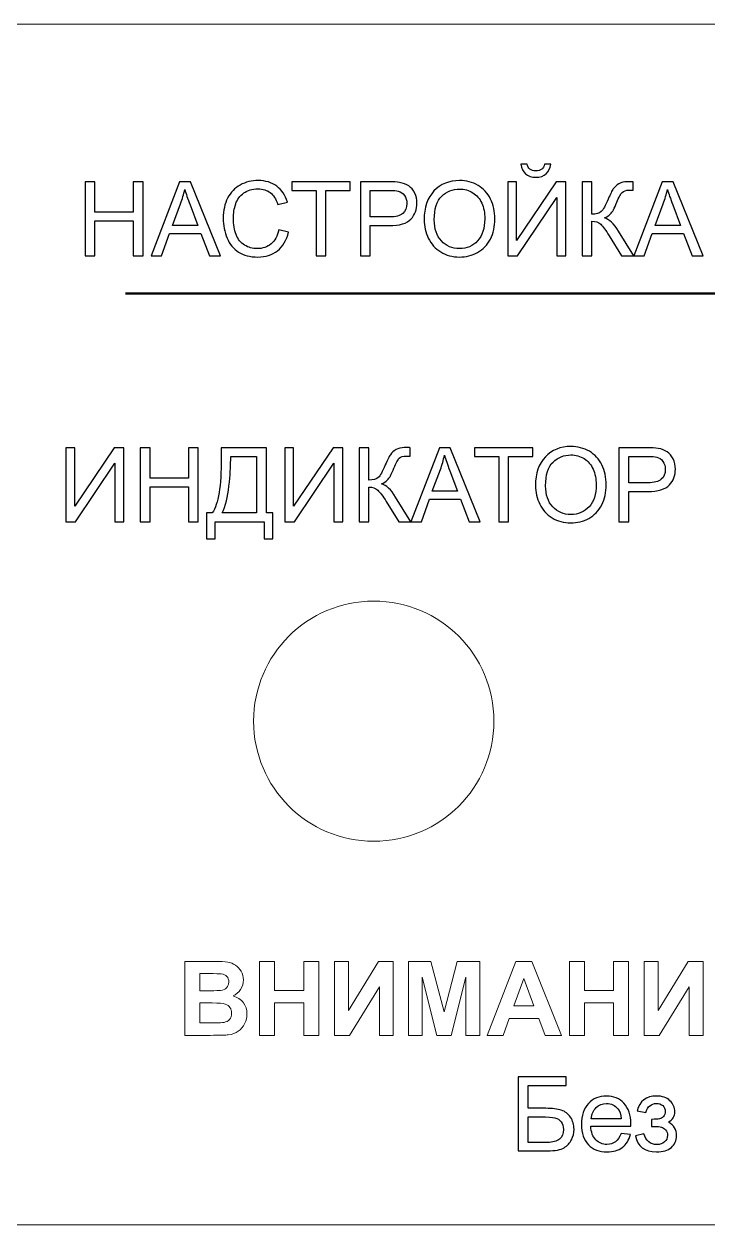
# Model space of a CAD drawing. Header units: millimetres. Extents: x -73 to 70, y 96 to 138.
# Drawn here: x -3.78 to 19.56, y 96.5 to 137.5 of the extents above; entities that cross this region are included whole.
import ezdxf

# ---------------------------------------------------------------- set-up
doc = ezdxf.new("R2010")
doc.units = ezdxf.units.MM
doc.header["$MEASUREMENT"] = 0
doc.layers.add('layer 1', color=7, linetype='Continuous')

msp = doc.modelspace()

# ---------------------------------------------------------------- linework, layer by layer
at = {"layer": 'layer 1', "lineweight": 9}
for points, knots in [([(69.5001, 135.5001), (69.5001, 135.5001), (69.5001, 98.5001), (69.5001, 98.5001), (69.5001, 97.8957), (69.4085, 97.4057), (69.0755, 97.0626), (68.7425, 96.7195), (68.2685, 96.5001), (67.5001, 96.5001), (67.5001, 96.5001), (-70.9999, 96.5001), (-70.9999, 96.5001), (-71.53, 96.4998), (-72.0385, 96.71), (-72.4136, 97.0846), (-72.7887, 97.4592), (-72.9996, 97.97), (-72.9999, 98.5001), (-72.9999, 98.5001), (-72.9999, 135.5001), (-72.9999, 135.5001), (-73.0002, 136.0302), (-72.79, 136.5387), (-72.4154, 136.9138), (-72.0408, 137.2889), (-71.53, 137.4998), (-70.9999, 137.5001), (-70.9999, 137.5001), (67.5001, 137.5001), (67.5001, 137.5001), (68.2152, 137.5001), (68.7458, 137.2967), (69.1084, 136.9045), (69.3948, 136.5947), (69.5001, 136.2287), (69.5001, 135.5001)], [0, 0, 0, 0, 0.0833333, 0.0833333, 0.0833333, 0.1666667, 0.1666667, 0.1666667, 0.25, 0.25, 0.25, 0.3333333, 0.3333333, 0.3333333, 0.4166667, 0.4166667, 0.4166667, 0.5, 0.5, 0.5, 0.5833333, 0.5833333, 0.5833333, 0.6666667, 0.6666667, 0.6666667, 0.75, 0.75, 0.75, 0.8333333, 0.8333333, 0.8333333, 0.9166667, 0.9166667, 0.9166667, 1, 1, 1, 1]), ([(12.2501, 113.7001), (12.2501, 115.9645), (10.4145, 117.8001), (8.1501, 117.8001), (5.8857, 117.8001), (4.0501, 115.9645), (4.0501, 113.7001), (4.0501, 111.4357), (5.8857, 109.6001), (8.1501, 109.6001), (10.4144, 109.6001), (12.2501, 111.4357), (12.2501, 113.7001)], [0, 0, 0, 0, 0.25, 0.25, 0.25, 0.5, 0.5, 0.5, 0.75, 0.75, 0.75, 1, 1, 1, 1])]:
    msp.add_open_spline(points, degree=3, knots=knots, dxfattribs=at)
at = {"layer": 'layer 1', "color": 250}
for points, knots in [([(13.9807, 132.7209), (13.9807, 132.7209), (14.1924, 132.7209), (14.1924, 132.7209), (14.1753, 132.5757), (14.1224, 132.4639), (14.0342, 132.3863), (13.946, 132.3081), (13.829, 132.2693), (13.6826, 132.2693), (13.5356, 132.2693), (13.418, 132.3081), (13.3304, 132.3852), (13.2428, 132.4628), (13.1899, 132.5745), (13.1729, 132.7209), (13.1729, 132.7209), (13.3845, 132.7209), (13.3845, 132.7209), (13.4004, 132.6415), (13.4327, 132.5821), (13.4804, 132.5433), (13.528, 132.5039), (13.5927, 132.4845), (13.6732, 132.4845), (13.7667, 132.4845), (13.8373, 132.5033), (13.8849, 132.5416), (13.9325, 132.5792), (13.9648, 132.6392), (13.9807, 132.7209)], [0, 0, 0, 0, 0.1, 0.1, 0.1, 0.2, 0.2, 0.2, 0.3, 0.3, 0.3, 0.4, 0.4, 0.4, 0.5, 0.5, 0.5, 0.6, 0.6, 0.6, 0.7, 0.7, 0.7, 0.8, 0.8, 0.8, 0.9, 0.9, 0.9, 1, 1, 1, 1]), ([(-1.6997, 129.5882), (-1.6997, 129.5882), (-1.6997, 132.1141), (-1.6997, 132.1141), (-1.6997, 132.1141), (-1.3646, 132.1141), (-1.3646, 132.1141), (-1.3646, 132.1141), (-1.3646, 131.0734), (-1.3646, 131.0734), (-1.3646, 131.0734), (-0.0593, 131.0734), (-0.0593, 131.0734), (-0.0593, 131.0734), (-0.0593, 132.1141), (-0.0593, 132.1141), (-0.0593, 132.1141), (0.2758, 132.1141), (0.2758, 132.1141), (0.2758, 132.1141), (0.2758, 129.5882), (0.2758, 129.5882), (0.2758, 129.5882), (-0.0593, 129.5882), (-0.0593, 129.5882), (-0.0593, 129.5882), (-0.0593, 130.7771), (-0.0593, 130.7771), (-0.0593, 130.7771), (-1.3646, 130.7771), (-1.3646, 130.7771), (-1.3646, 130.7771), (-1.3646, 129.5882), (-1.3646, 129.5882), (-1.3646, 129.5882), (-1.6997, 129.5882), (-1.6997, 129.5882)], [0, 0, 0, 0, 0.0833333, 0.0833333, 0.0833333, 0.1666667, 0.1666667, 0.1666667, 0.25, 0.25, 0.25, 0.3333333, 0.3333333, 0.3333333, 0.4166667, 0.4166667, 0.4166667, 0.5, 0.5, 0.5, 0.5833333, 0.5833333, 0.5833333, 0.6666667, 0.6666667, 0.6666667, 0.75, 0.75, 0.75, 0.8333333, 0.8333333, 0.8333333, 0.9166667, 0.9166667, 0.9166667, 1, 1, 1, 1]), ([(0.5569, 129.5882), (0.5569, 129.5882), (1.5259, 132.1141), (1.5259, 132.1141), (1.5259, 132.1141), (1.8934, 132.1141), (1.8934, 132.1141), (1.8934, 132.1141), (2.9217, 129.5882), (2.9217, 129.5882), (2.9217, 129.5882), (2.5413, 129.5882), (2.5413, 129.5882), (2.5413, 129.5882), (2.2491, 130.3537), (2.2491, 130.3537), (2.2491, 130.3537), (1.1854, 130.3537), (1.1854, 130.3537), (1.1854, 130.3537), (0.9115, 129.5882), (0.9115, 129.5882), (0.9115, 129.5882), (0.5569, 129.5882), (0.5569, 129.5882)], [0, 0, 0, 0, 0.125, 0.125, 0.125, 0.25, 0.25, 0.25, 0.375, 0.375, 0.375, 0.5, 0.5, 0.5, 0.625, 0.625, 0.625, 0.75, 0.75, 0.75, 0.875, 0.875, 0.875, 1, 1, 1, 1]), ([(4.9084, 130.4743), (4.9084, 130.4743), (5.2436, 130.3896), (5.2436, 130.3896), (5.1736, 130.115), (5.0478, 129.9063), (4.8661, 129.7622), (4.6844, 129.6182), (4.4622, 129.5459), (4.1993, 129.5459), (3.9277, 129.5459), (3.7066, 129.6011), (3.5361, 129.7123), (3.3656, 129.8228), (3.2362, 129.9833), (3.1475, 130.1932), (3.0587, 130.4037), (3.014, 130.6289), (3.014, 130.87), (3.014, 131.1328), (3.064, 131.3621), (3.1645, 131.5579), (3.2651, 131.7537), (3.4079, 131.9024), (3.5931, 132.0042), (3.7783, 132.1059), (3.9824, 132.1564), (4.2046, 132.1564), (4.4574, 132.1564), (4.6697, 132.0924), (4.8414, 131.9636), (5.0137, 131.8348), (5.1336, 131.6543), (5.2012, 131.4215), (5.2012, 131.4215), (4.8731, 131.3439), (4.8731, 131.3439), (4.8149, 131.5273), (4.7297, 131.6614), (4.6186, 131.7449), (4.5074, 131.8289), (4.3675, 131.8707), (4.1987, 131.8707), (4.0053, 131.8707), (3.843, 131.8242), (3.7131, 131.7313), (3.5831, 131.6384), (3.4914, 131.5132), (3.4391, 131.3568), (3.3862, 131.1998), (3.3597, 131.0381), (3.3597, 130.8717), (3.3597, 130.6571), (3.3909, 130.4696), (3.4532, 130.3096), (3.5155, 130.1491), (3.6125, 130.0298), (3.7442, 129.9504), (3.8759, 129.871), (4.0182, 129.8316), (4.1717, 129.8316), (4.3587, 129.8316), (4.5162, 129.8857), (4.6456, 129.9933), (4.775, 130.1015), (4.8626, 130.2614), (4.9084, 130.4743)], [0, 0, 0, 0, 0.0454545, 0.0454545, 0.0454545, 0.0909091, 0.0909091, 0.0909091, 0.1363636, 0.1363636, 0.1363636, 0.1818182, 0.1818182, 0.1818182, 0.2272727, 0.2272727, 0.2272727, 0.2727273, 0.2727273, 0.2727273, 0.3181818, 0.3181818, 0.3181818, 0.3636364, 0.3636364, 0.3636364, 0.4090909, 0.4090909, 0.4090909, 0.4545455, 0.4545455, 0.4545455, 0.5, 0.5, 0.5, 0.5454545, 0.5454545, 0.5454545, 0.5909091, 0.5909091, 0.5909091, 0.6363636, 0.6363636, 0.6363636, 0.6818182, 0.6818182, 0.6818182, 0.7272727, 0.7272727, 0.7272727, 0.7727273, 0.7727273, 0.7727273, 0.8181818, 0.8181818, 0.8181818, 0.8636364, 0.8636364, 0.8636364, 0.9090909, 0.9090909, 0.9090909, 0.9545455, 0.9545455, 0.9545455, 1, 1, 1, 1]), ([(6.182, 129.5882), (6.182, 129.5882), (6.182, 131.8178), (6.182, 131.8178), (6.182, 131.8178), (5.3494, 131.8178), (5.3494, 131.8178), (5.3494, 131.8178), (5.3494, 132.1141), (5.3494, 132.1141), (5.3494, 132.1141), (7.3497, 132.1141), (7.3497, 132.1141), (7.3497, 132.1141), (7.3497, 131.8178), (7.3497, 131.8178), (7.3497, 131.8178), (6.5171, 131.8178), (6.5171, 131.8178), (6.5171, 131.8178), (6.5171, 129.5882), (6.5171, 129.5882), (6.5171, 129.5882), (6.182, 129.5882), (6.182, 129.5882)], [0, 0, 0, 0, 0.125, 0.125, 0.125, 0.25, 0.25, 0.25, 0.375, 0.375, 0.375, 0.5, 0.5, 0.5, 0.625, 0.625, 0.625, 0.75, 0.75, 0.75, 0.875, 0.875, 0.875, 1, 1, 1, 1]), ([(7.6948, 129.5882), (7.6948, 129.5882), (7.6948, 132.1141), (7.6948, 132.1141), (7.6948, 132.1141), (8.6485, 132.1141), (8.6485, 132.1141), (8.8161, 132.1141), (8.9443, 132.1059), (9.0331, 132.09), (9.1571, 132.0694), (9.2612, 132.03), (9.3453, 131.9724), (9.4293, 131.9142), (9.497, 131.8331), (9.5481, 131.729), (9.5993, 131.6249), (9.6245, 131.5103), (9.6245, 131.385), (9.6245, 131.171), (9.5563, 130.9893), (9.4193, 130.8412), (9.2829, 130.6924), (9.0354, 130.6183), (8.6779, 130.6183), (8.6779, 130.6183), (8.03, 130.6183), (8.03, 130.6183), (8.03, 130.6183), (8.03, 129.5882), (8.03, 129.5882), (8.03, 129.5882), (7.6948, 129.5882), (7.6948, 129.5882)], [0, 0, 0, 0, 0.0909091, 0.0909091, 0.0909091, 0.1818182, 0.1818182, 0.1818182, 0.2727273, 0.2727273, 0.2727273, 0.3636364, 0.3636364, 0.3636364, 0.4545455, 0.4545455, 0.4545455, 0.5454545, 0.5454545, 0.5454545, 0.6363636, 0.6363636, 0.6363636, 0.7272727, 0.7272727, 0.7272727, 0.8181818, 0.8181818, 0.8181818, 0.9090909, 0.9090909, 0.9090909, 1, 1, 1, 1]), ([(9.8679, 130.8176), (9.8679, 131.2363), (9.9808, 131.5644), (10.206, 131.8013), (10.4312, 132.0383), (10.7217, 132.1564), (11.078, 132.1564), (11.3114, 132.1564), (11.5213, 132.1006), (11.7089, 131.9895), (11.8958, 131.8783), (12.0387, 131.7231), (12.1369, 131.5238), (12.2351, 131.3251), (12.2845, 131.0993), (12.2845, 130.847), (12.2845, 130.5913), (12.2327, 130.362), (12.1293, 130.1603), (12.0258, 129.958), (11.8794, 129.8052), (11.69, 129.7017), (11.5001, 129.5976), (11.2955, 129.5459), (11.0762, 129.5459), (10.8381, 129.5459), (10.6258, 129.6035), (10.4383, 129.7181), (10.2513, 129.8328), (10.109, 129.9892), (10.0126, 130.1879), (9.9161, 130.3861), (9.8679, 130.596), (9.8679, 130.8176)], [0, 0, 0, 0, 0.0909091, 0.0909091, 0.0909091, 0.1818182, 0.1818182, 0.1818182, 0.2727273, 0.2727273, 0.2727273, 0.3636364, 0.3636364, 0.3636364, 0.4545455, 0.4545455, 0.4545455, 0.5454545, 0.5454545, 0.5454545, 0.6363636, 0.6363636, 0.6363636, 0.7272727, 0.7272727, 0.7272727, 0.8181818, 0.8181818, 0.8181818, 0.9090909, 0.9090909, 0.9090909, 1, 1, 1, 1]), ([(12.7213, 132.1141), (12.7213, 132.1141), (13.0247, 132.1141), (13.0247, 132.1141), (13.0247, 132.1141), (13.0247, 130.1138), (13.0247, 130.1138), (13.0247, 130.1138), (14.3694, 132.1141), (14.3694, 132.1141), (14.3694, 132.1141), (14.7004, 132.1141), (14.7004, 132.1141), (14.7004, 132.1141), (14.7004, 129.5882), (14.7004, 129.5882), (14.7004, 129.5882), (14.397, 129.5882), (14.397, 129.5882), (14.397, 129.5882), (14.397, 131.5832), (14.397, 131.5832), (14.397, 131.5832), (13.0558, 129.5882), (13.0558, 129.5882), (13.0558, 129.5882), (12.7213, 129.5882), (12.7213, 129.5882), (12.7213, 129.5882), (12.7213, 132.1141), (12.7213, 132.1141)], [0, 0, 0, 0, 0.1, 0.1, 0.1, 0.2, 0.2, 0.2, 0.3, 0.3, 0.3, 0.4, 0.4, 0.4, 0.5, 0.5, 0.5, 0.6, 0.6, 0.6, 0.7, 0.7, 0.7, 0.8, 0.8, 0.8, 0.9, 0.9, 0.9, 1, 1, 1, 1]), ([(15.2572, 132.1141), (15.2572, 132.1141), (15.5923, 132.1141), (15.5923, 132.1141), (15.5923, 132.1141), (15.5923, 131.0064), (15.5923, 131.0064), (15.7446, 131.0064), (15.8522, 131.0364), (15.914, 131.0957), (15.9763, 131.1551), (16.0551, 131.2974), (16.1515, 131.5232), (16.2215, 131.6896), (16.2791, 131.8066), (16.3249, 131.8748), (16.3702, 131.9436), (16.4349, 132.0012), (16.519, 132.0477), (16.6025, 132.0941), (16.6954, 132.1176), (16.7965, 132.1176), (16.9253, 132.1176), (16.9929, 132.1165), (16.9999, 132.1141), (16.9999, 132.1141), (16.9999, 131.8248), (16.9999, 131.8248), (16.9882, 131.8248), (16.9658, 131.8254), (16.9329, 131.8266), (16.8959, 131.8278), (16.8735, 131.8284), (16.8653, 131.8284), (16.7589, 131.8284), (16.6795, 131.8025), (16.6277, 131.7507), (16.5748, 131.699), (16.5149, 131.5885), (16.4467, 131.4197), (16.362, 131.2057), (16.2903, 131.0705), (16.2315, 131.0146), (16.1732, 130.9593), (16.1027, 130.9147), (16.0216, 130.8811), (16.1844, 130.8365), (16.3455, 130.6853), (16.5043, 130.429), (16.5043, 130.429), (17.0246, 129.5882), (17.0246, 129.5882), (17.0246, 129.5882), (16.6095, 129.5882), (16.6095, 129.5882), (16.6095, 129.5882), (16.1856, 130.2726), (16.1856, 130.2726), (16.0698, 130.4625), (15.9728, 130.593), (15.8951, 130.6636), (15.8169, 130.7347), (15.7164, 130.77), (15.5923, 130.77), (15.5923, 130.77), (15.5923, 129.5882), (15.5923, 129.5882), (15.5923, 129.5882), (15.2572, 129.5882), (15.2572, 129.5882), (15.2572, 129.5882), (15.2572, 132.1141), (15.2572, 132.1141)], [0, 0, 0, 0, 0.0416667, 0.0416667, 0.0416667, 0.0833333, 0.0833333, 0.0833333, 0.125, 0.125, 0.125, 0.1666667, 0.1666667, 0.1666667, 0.2083333, 0.2083333, 0.2083333, 0.25, 0.25, 0.25, 0.2916667, 0.2916667, 0.2916667, 0.3333333, 0.3333333, 0.3333333, 0.375, 0.375, 0.375, 0.4166667, 0.4166667, 0.4166667, 0.4583333, 0.4583333, 0.4583333, 0.5, 0.5, 0.5, 0.5416667, 0.5416667, 0.5416667, 0.5833333, 0.5833333, 0.5833333, 0.625, 0.625, 0.625, 0.6666667, 0.6666667, 0.6666667, 0.7083333, 0.7083333, 0.7083333, 0.75, 0.75, 0.75, 0.7916667, 0.7916667, 0.7916667, 0.8333333, 0.8333333, 0.8333333, 0.875, 0.875, 0.875, 0.9166667, 0.9166667, 0.9166667, 0.9583333, 0.9583333, 0.9583333, 1, 1, 1, 1]), ([(17.0281, 129.5882), (17.0281, 129.5882), (17.9971, 132.1141), (17.9971, 132.1141), (17.9971, 132.1141), (18.3646, 132.1141), (18.3646, 132.1141), (18.3646, 132.1141), (19.3929, 129.5882), (19.3929, 129.5882), (19.3929, 129.5882), (19.0125, 129.5882), (19.0125, 129.5882), (19.0125, 129.5882), (18.7203, 130.3537), (18.7203, 130.3537), (18.7203, 130.3537), (17.6566, 130.3537), (17.6566, 130.3537), (17.6566, 130.3537), (17.3827, 129.5882), (17.3827, 129.5882), (17.3827, 129.5882), (17.0281, 129.5882), (17.0281, 129.5882)], [0, 0, 0, 0, 0.125, 0.125, 0.125, 0.25, 0.25, 0.25, 0.375, 0.375, 0.375, 0.5, 0.5, 0.5, 0.625, 0.625, 0.625, 0.75, 0.75, 0.75, 0.875, 0.875, 0.875, 1, 1, 1, 1]), ([(1.2836, 130.6254), (1.2836, 130.6254), (2.1444, 130.6254), (2.1444, 130.6254), (2.1444, 130.6254), (1.881, 131.3256), (1.881, 131.3256), (1.8016, 131.5385), (1.7417, 131.7143), (1.6999, 131.853), (1.6652, 131.6884), (1.6188, 131.5267), (1.5606, 131.3668), (1.5606, 131.3668), (1.2836, 130.6254), (1.2836, 130.6254)], [0, 0, 0, 0, 0.2, 0.2, 0.2, 0.4, 0.4, 0.4, 0.6, 0.6, 0.6, 0.8, 0.8, 0.8, 1, 1, 1, 1]), ([(8.03, 130.9147), (8.03, 130.9147), (8.6826, 130.9147), (8.6826, 130.9147), (8.899, 130.9147), (9.0519, 130.9546), (9.143, 131.0352), (9.2335, 131.1157), (9.2788, 131.2286), (9.2788, 131.375), (9.2788, 131.4803), (9.2524, 131.5708), (9.1989, 131.6461), (9.1454, 131.7213), (9.0748, 131.7713), (8.9878, 131.7954), (8.9313, 131.8101), (8.8273, 131.8178), (8.6762, 131.8178), (8.6762, 131.8178), (8.03, 131.8178), (8.03, 131.8178), (8.03, 131.8178), (8.03, 130.9147), (8.03, 130.9147)], [0, 0, 0, 0, 0.125, 0.125, 0.125, 0.25, 0.25, 0.25, 0.375, 0.375, 0.375, 0.5, 0.5, 0.5, 0.625, 0.625, 0.625, 0.75, 0.75, 0.75, 0.875, 0.875, 0.875, 1, 1, 1, 1]), ([(10.2137, 130.8118), (10.2137, 130.5078), (10.2954, 130.2685), (10.4588, 130.0939), (10.6223, 129.9192), (10.8275, 129.8316), (11.0744, 129.8316), (11.3261, 129.8316), (11.5325, 129.9198), (11.6953, 130.0962), (11.8576, 130.2726), (11.9388, 130.5231), (11.9388, 130.8476), (11.9388, 131.0528), (11.9041, 131.2322), (11.8347, 131.385), (11.7653, 131.5379), (11.6636, 131.6567), (11.5301, 131.7407), (11.3961, 131.8248), (11.2461, 131.8672), (11.0797, 131.8672), (10.8434, 131.8672), (10.6399, 131.786), (10.4694, 131.6237), (10.2989, 131.4615), (10.2137, 131.191), (10.2137, 130.8118)], [0, 0, 0, 0, 0.1111111, 0.1111111, 0.1111111, 0.2222222, 0.2222222, 0.2222222, 0.3333333, 0.3333333, 0.3333333, 0.4444444, 0.4444444, 0.4444444, 0.5555556, 0.5555556, 0.5555556, 0.6666667, 0.6666667, 0.6666667, 0.7777778, 0.7777778, 0.7777778, 0.8888889, 0.8888889, 0.8888889, 1, 1, 1, 1]), ([(17.7548, 130.6254), (17.7548, 130.6254), (18.6156, 130.6254), (18.6156, 130.6254), (18.6156, 130.6254), (18.3522, 131.3256), (18.3522, 131.3256), (18.2728, 131.5385), (18.2129, 131.7143), (18.1711, 131.853), (18.1364, 131.6884), (18.09, 131.5267), (18.0318, 131.3668), (18.0318, 131.3668), (17.7548, 130.6254), (17.7548, 130.6254)], [0, 0, 0, 0, 0.2, 0.2, 0.2, 0.4, 0.4, 0.4, 0.6, 0.6, 0.6, 0.8, 0.8, 0.8, 1, 1, 1, 1]), ([(-2.3591, 123.0364), (-2.3591, 123.0364), (-2.0557, 123.0364), (-2.0557, 123.0364), (-2.0557, 123.0364), (-2.0557, 121.0361), (-2.0557, 121.0361), (-2.0557, 121.0361), (-0.711, 123.0364), (-0.711, 123.0364), (-0.711, 123.0364), (-0.38, 123.0364), (-0.38, 123.0364), (-0.38, 123.0364), (-0.38, 120.5105), (-0.38, 120.5105), (-0.38, 120.5105), (-0.6834, 120.5105), (-0.6834, 120.5105), (-0.6834, 120.5105), (-0.6834, 122.5055), (-0.6834, 122.5055), (-0.6834, 122.5055), (-2.0246, 120.5105), (-2.0246, 120.5105), (-2.0246, 120.5105), (-2.3591, 120.5105), (-2.3591, 120.5105), (-2.3591, 120.5105), (-2.3591, 123.0364), (-2.3591, 123.0364)], [0, 0, 0, 0, 0.1, 0.1, 0.1, 0.2, 0.2, 0.2, 0.3, 0.3, 0.3, 0.4, 0.4, 0.4, 0.5, 0.5, 0.5, 0.6, 0.6, 0.6, 0.7, 0.7, 0.7, 0.8, 0.8, 0.8, 0.9, 0.9, 0.9, 1, 1, 1, 1]), ([(0.1839, 120.5105), (0.1839, 120.5105), (0.1839, 123.0364), (0.1839, 123.0364), (0.1839, 123.0364), (0.519, 123.0364), (0.519, 123.0364), (0.519, 123.0364), (0.519, 121.9957), (0.519, 121.9957), (0.519, 121.9957), (1.8243, 121.9957), (1.8243, 121.9957), (1.8243, 121.9957), (1.8243, 123.0364), (1.8243, 123.0364), (1.8243, 123.0364), (2.1594, 123.0364), (2.1594, 123.0364), (2.1594, 123.0364), (2.1594, 120.5105), (2.1594, 120.5105), (2.1594, 120.5105), (1.8243, 120.5105), (1.8243, 120.5105), (1.8243, 120.5105), (1.8243, 121.6994), (1.8243, 121.6994), (1.8243, 121.6994), (0.519, 121.6994), (0.519, 121.6994), (0.519, 121.6994), (0.519, 120.5105), (0.519, 120.5105), (0.519, 120.5105), (0.1839, 120.5105), (0.1839, 120.5105)], [0, 0, 0, 0, 0.0833333, 0.0833333, 0.0833333, 0.1666667, 0.1666667, 0.1666667, 0.25, 0.25, 0.25, 0.3333333, 0.3333333, 0.3333333, 0.4166667, 0.4166667, 0.4166667, 0.5, 0.5, 0.5, 0.5833333, 0.5833333, 0.5833333, 0.6666667, 0.6666667, 0.6666667, 0.75, 0.75, 0.75, 0.8333333, 0.8333333, 0.8333333, 0.9166667, 0.9166667, 0.9166667, 1, 1, 1, 1]), ([(2.9467, 123.0364), (2.9467, 123.0364), (4.4849, 123.0364), (4.4849, 123.0364), (4.4849, 123.0364), (4.4849, 120.8068), (4.4849, 120.8068), (4.4849, 120.8068), (4.7106, 120.8068), (4.7106, 120.8068), (4.7106, 120.8068), (4.7106, 119.9214), (4.7106, 119.9214), (4.7106, 119.9214), (4.4143, 119.9214), (4.4143, 119.9214), (4.4143, 119.9214), (4.4143, 120.5105), (4.4143, 120.5105), (4.4143, 120.5105), (2.7421, 120.5105), (2.7421, 120.5105), (2.7421, 120.5105), (2.7421, 119.9214), (2.7421, 119.9214), (2.7421, 119.9214), (2.4458, 119.9214), (2.4458, 119.9214), (2.4458, 119.9214), (2.4458, 120.8068), (2.4458, 120.8068), (2.4458, 120.8068), (2.6398, 120.8068), (2.6398, 120.8068), (2.8444, 121.1138), (2.9467, 121.7341), (2.9467, 122.6672), (2.9467, 122.6672), (2.9467, 123.0364), (2.9467, 123.0364)], [0, 0, 0, 0, 0.0769231, 0.0769231, 0.0769231, 0.1538462, 0.1538462, 0.1538462, 0.2307692, 0.2307692, 0.2307692, 0.3076923, 0.3076923, 0.3076923, 0.3846154, 0.3846154, 0.3846154, 0.4615385, 0.4615385, 0.4615385, 0.5384615, 0.5384615, 0.5384615, 0.6153846, 0.6153846, 0.6153846, 0.6923077, 0.6923077, 0.6923077, 0.7692308, 0.7692308, 0.7692308, 0.8461538, 0.8461538, 0.8461538, 0.9230769, 0.9230769, 0.9230769, 1, 1, 1, 1]), ([(5.1134, 123.0364), (5.1134, 123.0364), (5.4168, 123.0364), (5.4168, 123.0364), (5.4168, 123.0364), (5.4168, 121.0361), (5.4168, 121.0361), (5.4168, 121.0361), (6.7615, 123.0364), (6.7615, 123.0364), (6.7615, 123.0364), (7.0925, 123.0364), (7.0925, 123.0364), (7.0925, 123.0364), (7.0925, 120.5105), (7.0925, 120.5105), (7.0925, 120.5105), (6.7891, 120.5105), (6.7891, 120.5105), (6.7891, 120.5105), (6.7891, 122.5055), (6.7891, 122.5055), (6.7891, 122.5055), (5.4479, 120.5105), (5.4479, 120.5105), (5.4479, 120.5105), (5.1134, 120.5105), (5.1134, 120.5105), (5.1134, 120.5105), (5.1134, 123.0364), (5.1134, 123.0364)], [0, 0, 0, 0, 0.1, 0.1, 0.1, 0.2, 0.2, 0.2, 0.3, 0.3, 0.3, 0.4, 0.4, 0.4, 0.5, 0.5, 0.5, 0.6, 0.6, 0.6, 0.7, 0.7, 0.7, 0.8, 0.8, 0.8, 0.9, 0.9, 0.9, 1, 1, 1, 1]), ([(7.6493, 123.0364), (7.6493, 123.0364), (7.9844, 123.0364), (7.9844, 123.0364), (7.9844, 123.0364), (7.9844, 121.9287), (7.9844, 121.9287), (8.1367, 121.9287), (8.2443, 121.9587), (8.3061, 122.018), (8.3684, 122.0774), (8.4472, 122.2197), (8.5436, 122.4455), (8.6136, 122.6119), (8.6712, 122.7289), (8.717, 122.7971), (8.7623, 122.8659), (8.827, 122.9235), (8.9111, 122.97), (8.9946, 123.0164), (9.0875, 123.0399), (9.1886, 123.0399), (9.3174, 123.0399), (9.385, 123.0388), (9.392, 123.0364), (9.392, 123.0364), (9.392, 122.7471), (9.392, 122.7471), (9.3803, 122.7471), (9.3579, 122.7477), (9.325, 122.7489), (9.288, 122.7501), (9.2656, 122.7507), (9.2574, 122.7507), (9.151, 122.7507), (9.0716, 122.7248), (9.0198, 122.673), (8.9669, 122.6213), (8.907, 122.5108), (8.8388, 122.342), (8.7541, 122.128), (8.6824, 121.9928), (8.6236, 121.9369), (8.5653, 121.8816), (8.4948, 121.837), (8.4137, 121.8034), (8.5765, 121.7588), (8.7376, 121.6076), (8.8964, 121.3513), (8.8964, 121.3513), (9.4167, 120.5105), (9.4167, 120.5105), (9.4167, 120.5105), (9.0016, 120.5105), (9.0016, 120.5105), (9.0016, 120.5105), (8.5777, 121.1949), (8.5777, 121.1949), (8.4619, 121.3848), (8.3649, 121.5153), (8.2872, 121.5859), (8.209, 121.657), (8.1085, 121.6923), (7.9844, 121.6923), (7.9844, 121.6923), (7.9844, 120.5105), (7.9844, 120.5105), (7.9844, 120.5105), (7.6493, 120.5105), (7.6493, 120.5105), (7.6493, 120.5105), (7.6493, 123.0364), (7.6493, 123.0364)], [0, 0, 0, 0, 0.0416667, 0.0416667, 0.0416667, 0.0833333, 0.0833333, 0.0833333, 0.125, 0.125, 0.125, 0.1666667, 0.1666667, 0.1666667, 0.2083333, 0.2083333, 0.2083333, 0.25, 0.25, 0.25, 0.2916667, 0.2916667, 0.2916667, 0.3333333, 0.3333333, 0.3333333, 0.375, 0.375, 0.375, 0.4166667, 0.4166667, 0.4166667, 0.4583333, 0.4583333, 0.4583333, 0.5, 0.5, 0.5, 0.5416667, 0.5416667, 0.5416667, 0.5833333, 0.5833333, 0.5833333, 0.625, 0.625, 0.625, 0.6666667, 0.6666667, 0.6666667, 0.7083333, 0.7083333, 0.7083333, 0.75, 0.75, 0.75, 0.7916667, 0.7916667, 0.7916667, 0.8333333, 0.8333333, 0.8333333, 0.875, 0.875, 0.875, 0.9166667, 0.9166667, 0.9166667, 0.9583333, 0.9583333, 0.9583333, 1, 1, 1, 1]), ([(9.4202, 120.5105), (9.4202, 120.5105), (10.3892, 123.0364), (10.3892, 123.0364), (10.3892, 123.0364), (10.7567, 123.0364), (10.7567, 123.0364), (10.7567, 123.0364), (11.785, 120.5105), (11.785, 120.5105), (11.785, 120.5105), (11.4046, 120.5105), (11.4046, 120.5105), (11.4046, 120.5105), (11.1124, 121.276), (11.1124, 121.276), (11.1124, 121.276), (10.0487, 121.276), (10.0487, 121.276), (10.0487, 121.276), (9.7748, 120.5105), (9.7748, 120.5105), (9.7748, 120.5105), (9.4202, 120.5105), (9.4202, 120.5105)], [0, 0, 0, 0, 0.125, 0.125, 0.125, 0.25, 0.25, 0.25, 0.375, 0.375, 0.375, 0.5, 0.5, 0.5, 0.625, 0.625, 0.625, 0.75, 0.75, 0.75, 0.875, 0.875, 0.875, 1, 1, 1, 1]), ([(12.4164, 120.5105), (12.4164, 120.5105), (12.4164, 122.7401), (12.4164, 122.7401), (12.4164, 122.7401), (11.5838, 122.7401), (11.5838, 122.7401), (11.5838, 122.7401), (11.5838, 123.0364), (11.5838, 123.0364), (11.5838, 123.0364), (13.5841, 123.0364), (13.5841, 123.0364), (13.5841, 123.0364), (13.5841, 122.7401), (13.5841, 122.7401), (13.5841, 122.7401), (12.7515, 122.7401), (12.7515, 122.7401), (12.7515, 122.7401), (12.7515, 120.5105), (12.7515, 120.5105), (12.7515, 120.5105), (12.4164, 120.5105), (12.4164, 120.5105)], [0, 0, 0, 0, 0.125, 0.125, 0.125, 0.25, 0.25, 0.25, 0.375, 0.375, 0.375, 0.5, 0.5, 0.5, 0.625, 0.625, 0.625, 0.75, 0.75, 0.75, 0.875, 0.875, 0.875, 1, 1, 1, 1]), ([(13.6681, 121.7399), (13.6681, 122.1586), (13.781, 122.4867), (14.0062, 122.7236), (14.2314, 122.9606), (14.5219, 123.0787), (14.8782, 123.0787), (15.1116, 123.0787), (15.3215, 123.0229), (15.5091, 122.9118), (15.696, 122.8006), (15.8389, 122.6454), (15.9371, 122.4461), (16.0353, 122.2474), (16.0847, 122.0216), (16.0847, 121.7693), (16.0847, 121.5136), (16.0329, 121.2843), (15.9295, 121.0826), (15.826, 120.8803), (15.6796, 120.7275), (15.4902, 120.624), (15.3003, 120.5199), (15.0957, 120.4682), (14.8764, 120.4682), (14.6383, 120.4682), (14.426, 120.5258), (14.2385, 120.6404), (14.0515, 120.7551), (13.9092, 120.9115), (13.8128, 121.1102), (13.7163, 121.3084), (13.6681, 121.5183), (13.6681, 121.7399)], [0, 0, 0, 0, 0.0909091, 0.0909091, 0.0909091, 0.1818182, 0.1818182, 0.1818182, 0.2727273, 0.2727273, 0.2727273, 0.3636364, 0.3636364, 0.3636364, 0.4545455, 0.4545455, 0.4545455, 0.5454545, 0.5454545, 0.5454545, 0.6363636, 0.6363636, 0.6363636, 0.7272727, 0.7272727, 0.7272727, 0.8181818, 0.8181818, 0.8181818, 0.9090909, 0.9090909, 0.9090909, 1, 1, 1, 1]), ([(16.5144, 120.5105), (16.5144, 120.5105), (16.5144, 123.0364), (16.5144, 123.0364), (16.5144, 123.0364), (17.4681, 123.0364), (17.4681, 123.0364), (17.6357, 123.0364), (17.7639, 123.0282), (17.8527, 123.0123), (17.9767, 122.9917), (18.0808, 122.9523), (18.1649, 122.8947), (18.2489, 122.8365), (18.3166, 122.7554), (18.3677, 122.6513), (18.4189, 122.5472), (18.4441, 122.4326), (18.4441, 122.3073), (18.4441, 122.0933), (18.3759, 121.9116), (18.2389, 121.7635), (18.1025, 121.6147), (17.855, 121.5406), (17.4975, 121.5406), (17.4975, 121.5406), (16.8496, 121.5406), (16.8496, 121.5406), (16.8496, 121.5406), (16.8496, 120.5105), (16.8496, 120.5105), (16.8496, 120.5105), (16.5144, 120.5105), (16.5144, 120.5105)], [0, 0, 0, 0, 0.0909091, 0.0909091, 0.0909091, 0.1818182, 0.1818182, 0.1818182, 0.2727273, 0.2727273, 0.2727273, 0.3636364, 0.3636364, 0.3636364, 0.4545455, 0.4545455, 0.4545455, 0.5454545, 0.5454545, 0.5454545, 0.6363636, 0.6363636, 0.6363636, 0.7272727, 0.7272727, 0.7272727, 0.8181818, 0.8181818, 0.8181818, 0.9090909, 0.9090909, 0.9090909, 1, 1, 1, 1]), ([(4.1497, 122.7401), (4.1497, 122.7401), (3.2678, 122.7401), (3.2678, 122.7401), (3.2678, 122.7401), (3.2678, 122.6107), (3.2678, 122.6107), (3.2678, 122.3955), (3.2484, 122.1009), (3.2096, 121.7276), (3.1714, 121.3542), (3.0949, 121.0473), (2.982, 120.8068), (2.982, 120.8068), (4.1497, 120.8068), (4.1497, 120.8068), (4.1497, 120.8068), (4.1497, 122.7401), (4.1497, 122.7401)], [0, 0, 0, 0, 0.1666667, 0.1666667, 0.1666667, 0.3333333, 0.3333333, 0.3333333, 0.5, 0.5, 0.5, 0.6666667, 0.6666667, 0.6666667, 0.8333333, 0.8333333, 0.8333333, 1, 1, 1, 1]), ([(10.1469, 121.5477), (10.1469, 121.5477), (11.0077, 121.5477), (11.0077, 121.5477), (11.0077, 121.5477), (10.7443, 122.2479), (10.7443, 122.2479), (10.6649, 122.4608), (10.605, 122.6366), (10.5632, 122.7753), (10.5285, 122.6107), (10.4821, 122.449), (10.4239, 122.2891), (10.4239, 122.2891), (10.1469, 121.5477), (10.1469, 121.5477)], [0, 0, 0, 0, 0.2, 0.2, 0.2, 0.4, 0.4, 0.4, 0.6, 0.6, 0.6, 0.8, 0.8, 0.8, 1, 1, 1, 1]), ([(14.0139, 121.7341), (14.0139, 121.4301), (14.0956, 121.1908), (14.259, 121.0162), (14.4225, 120.8415), (14.6277, 120.7539), (14.8746, 120.7539), (15.1263, 120.7539), (15.3327, 120.8421), (15.4955, 121.0185), (15.6578, 121.1949), (15.739, 121.4454), (15.739, 121.7699), (15.739, 121.9751), (15.7043, 122.1545), (15.6349, 122.3073), (15.5655, 122.4602), (15.4638, 122.579), (15.3303, 122.663), (15.1963, 122.7471), (15.0463, 122.7895), (14.8799, 122.7895), (14.6436, 122.7895), (14.4401, 122.7083), (14.2696, 122.546), (14.0991, 122.3838), (14.0139, 122.1133), (14.0139, 121.7341)], [0, 0, 0, 0, 0.1111111, 0.1111111, 0.1111111, 0.2222222, 0.2222222, 0.2222222, 0.3333333, 0.3333333, 0.3333333, 0.4444444, 0.4444444, 0.4444444, 0.5555556, 0.5555556, 0.5555556, 0.6666667, 0.6666667, 0.6666667, 0.7777778, 0.7777778, 0.7777778, 0.8888889, 0.8888889, 0.8888889, 1, 1, 1, 1]), ([(16.8496, 121.837), (16.8496, 121.837), (17.5022, 121.837), (17.5022, 121.837), (17.7186, 121.837), (17.8715, 121.8769), (17.9626, 121.9575), (18.0531, 122.038), (18.0984, 122.1509), (18.0984, 122.2973), (18.0984, 122.4026), (18.072, 122.4931), (18.0185, 122.5684), (17.965, 122.6436), (17.8944, 122.6936), (17.8074, 122.7177), (17.7509, 122.7324), (17.6469, 122.7401), (17.4958, 122.7401), (17.4958, 122.7401), (16.8496, 122.7401), (16.8496, 122.7401), (16.8496, 122.7401), (16.8496, 121.837), (16.8496, 121.837)], [0, 0, 0, 0, 0.125, 0.125, 0.125, 0.25, 0.25, 0.25, 0.375, 0.375, 0.375, 0.5, 0.5, 0.5, 0.625, 0.625, 0.625, 0.75, 0.75, 0.75, 0.875, 0.875, 0.875, 1, 1, 1, 1]), ([(13.0789, 101.5589), (13.0789, 101.5589), (14.7193, 101.5589), (14.7193, 101.5589), (14.7193, 101.5589), (14.7193, 101.2626), (14.7193, 101.2626), (14.7193, 101.2626), (13.414, 101.2626), (13.414, 101.2626), (13.414, 101.2626), (13.414, 100.4829), (13.414, 100.4829), (13.414, 100.4829), (14.0172, 100.4829), (14.0172, 100.4829), (14.2401, 100.4829), (14.4171, 100.4618), (14.5488, 100.4188), (14.6805, 100.3765), (14.7857, 100.2965), (14.8651, 100.1784), (14.9445, 100.0608), (14.9839, 99.9238), (14.9839, 99.7674), (14.9839, 99.6398), (14.9556, 99.5204), (14.8986, 99.4099), (14.8416, 99.2988), (14.7569, 99.2082), (14.644, 99.1382), (14.5317, 99.0683), (14.3395, 99.033), (14.0684, 99.033), (14.0684, 99.033), (13.0789, 99.033), (13.0789, 99.033), (13.0789, 99.033), (13.0789, 101.5589), (13.0789, 101.5589)], [0, 0, 0, 0, 0.0769231, 0.0769231, 0.0769231, 0.1538462, 0.1538462, 0.1538462, 0.2307692, 0.2307692, 0.2307692, 0.3076923, 0.3076923, 0.3076923, 0.3846154, 0.3846154, 0.3846154, 0.4615385, 0.4615385, 0.4615385, 0.5384615, 0.5384615, 0.5384615, 0.6153846, 0.6153846, 0.6153846, 0.6923077, 0.6923077, 0.6923077, 0.7692308, 0.7692308, 0.7692308, 0.8461538, 0.8461538, 0.8461538, 0.9230769, 0.9230769, 0.9230769, 1, 1, 1, 1]), ([(16.5902, 99.6257), (16.5902, 99.6257), (16.9112, 99.5833), (16.9112, 99.5833), (16.8612, 99.397), (16.7677, 99.2517), (16.6313, 99.1488), (16.4949, 99.0459), (16.3209, 98.9942), (16.1086, 98.9942), (15.8417, 98.9942), (15.63, 99.0765), (15.4736, 99.2411), (15.3172, 99.4052), (15.239, 99.6363), (15.239, 99.9332), (15.239, 100.2401), (15.3178, 100.4788), (15.476, 100.6481), (15.6341, 100.8181), (15.8393, 100.9027), (16.0916, 100.9027), (16.3356, 100.9027), (16.5349, 100.8198), (16.6895, 100.6534), (16.8442, 100.487), (16.9218, 100.253), (16.9218, 99.9514), (16.9218, 99.9332), (16.9212, 99.9055), (16.92, 99.8691), (16.92, 99.8691), (15.5565, 99.8691), (15.5565, 99.8691), (15.5683, 99.6686), (15.6247, 99.5145), (15.727, 99.4081), (15.8288, 99.3017), (15.9563, 99.2482), (16.1086, 99.2482), (16.2221, 99.2482), (16.3191, 99.2782), (16.3991, 99.3382), (16.4796, 99.3981), (16.5431, 99.494), (16.5902, 99.6257)], [0, 0, 0, 0, 0.0666667, 0.0666667, 0.0666667, 0.1333333, 0.1333333, 0.1333333, 0.2, 0.2, 0.2, 0.2666667, 0.2666667, 0.2666667, 0.3333333, 0.3333333, 0.3333333, 0.4, 0.4, 0.4, 0.4666667, 0.4666667, 0.4666667, 0.5333333, 0.5333333, 0.5333333, 0.6, 0.6, 0.6, 0.6666667, 0.6666667, 0.6666667, 0.7333333, 0.7333333, 0.7333333, 0.8, 0.8, 0.8, 0.8666667, 0.8666667, 0.8666667, 0.9333333, 0.9333333, 0.9333333, 1, 1, 1, 1]), ([(17.6314, 99.862), (17.6314, 99.862), (17.6314, 100.1055), (17.6314, 100.1055), (17.762, 100.1066), (17.8513, 100.1119), (17.8984, 100.1207), (17.946, 100.1301), (17.9913, 100.1572), (18.0336, 100.2031), (18.0759, 100.2489), (18.0971, 100.3059), (18.0971, 100.3747), (18.0971, 100.4576), (18.0695, 100.5247), (18.0136, 100.5741), (17.9578, 100.624), (17.886, 100.6487), (17.7972, 100.6487), (17.6226, 100.6487), (17.5003, 100.5464), (17.4303, 100.3418), (17.4303, 100.3418), (17.134, 100.3912), (17.134, 100.3912), (17.2257, 100.7322), (17.448, 100.9027), (17.7996, 100.9027), (17.9948, 100.9027), (18.1477, 100.8498), (18.2588, 100.7434), (18.3699, 100.637), (18.4252, 100.51), (18.4252, 100.3624), (18.4252, 100.2136), (18.3529, 100.0949), (18.2088, 100.0073), (18.3011, 99.9579), (18.3699, 99.895), (18.4164, 99.8185), (18.4622, 99.7421), (18.4852, 99.6515), (18.4852, 99.5469), (18.4852, 99.3828), (18.4252, 99.25), (18.3058, 99.1477), (18.1859, 99.0453), (18.0189, 98.9942), (17.8037, 98.9942), (17.3862, 98.9942), (17.144, 99.1788), (17.0776, 99.5481), (17.0776, 99.5481), (17.3704, 99.6116), (17.3704, 99.6116), (17.3968, 99.4951), (17.4503, 99.4046), (17.5315, 99.3405), (17.6126, 99.2764), (17.7049, 99.2447), (17.8096, 99.2447), (17.9142, 99.2447), (18.0013, 99.2741), (18.0706, 99.3335), (18.14, 99.3922), (18.1747, 99.4675), (18.1747, 99.5592), (18.1747, 99.6304), (18.153, 99.6921), (18.1094, 99.745), (18.0659, 99.7979), (18.0195, 99.8309), (17.9701, 99.8438), (17.9207, 99.8573), (17.8313, 99.8638), (17.702, 99.8638), (17.6914, 99.8638), (17.6679, 99.8632), (17.6314, 99.862)], [0, 0, 0, 0, 0.0384615, 0.0384615, 0.0384615, 0.0769231, 0.0769231, 0.0769231, 0.1153846, 0.1153846, 0.1153846, 0.1538462, 0.1538462, 0.1538462, 0.1923077, 0.1923077, 0.1923077, 0.2307692, 0.2307692, 0.2307692, 0.2692308, 0.2692308, 0.2692308, 0.3076923, 0.3076923, 0.3076923, 0.3461538, 0.3461538, 0.3461538, 0.3846154, 0.3846154, 0.3846154, 0.4230769, 0.4230769, 0.4230769, 0.4615385, 0.4615385, 0.4615385, 0.5, 0.5, 0.5, 0.5384615, 0.5384615, 0.5384615, 0.5769231, 0.5769231, 0.5769231, 0.6153846, 0.6153846, 0.6153846, 0.6538462, 0.6538462, 0.6538462, 0.6923077, 0.6923077, 0.6923077, 0.7307692, 0.7307692, 0.7307692, 0.7692308, 0.7692308, 0.7692308, 0.8076923, 0.8076923, 0.8076923, 0.8461538, 0.8461538, 0.8461538, 0.8846154, 0.8846154, 0.8846154, 0.9230769, 0.9230769, 0.9230769, 0.9615385, 0.9615385, 0.9615385, 1, 1, 1, 1]), ([(15.5742, 100.1231), (15.5742, 100.1231), (16.5937, 100.1231), (16.5937, 100.1231), (16.5802, 100.2771), (16.5408, 100.3924), (16.4767, 100.4694), (16.3785, 100.5888), (16.2503, 100.6487), (16.0933, 100.6487), (15.9511, 100.6487), (15.8317, 100.6011), (15.7347, 100.5059), (15.6383, 100.4106), (15.5848, 100.283), (15.5742, 100.1231)], [0, 0, 0, 0, 0.2, 0.2, 0.2, 0.4, 0.4, 0.4, 0.6, 0.6, 0.6, 0.8, 0.8, 0.8, 1, 1, 1, 1]), ([(13.414, 99.3188), (13.414, 99.3188), (14.0825, 99.3188), (14.0825, 99.3188), (14.263, 99.3188), (14.3982, 99.3552), (14.4888, 99.4287), (14.5788, 99.5022), (14.624, 99.6121), (14.624, 99.7586), (14.624, 99.8632), (14.5982, 99.9502), (14.5464, 100.0202), (14.4947, 100.0902), (14.4229, 100.1366), (14.3312, 100.1595), (14.2389, 100.1825), (14.0819, 100.1936), (13.8603, 100.1936), (13.8603, 100.1936), (13.414, 100.1936), (13.414, 100.1936), (13.414, 100.1936), (13.414, 99.3188), (13.414, 99.3188)], [0, 0, 0, 0, 0.125, 0.125, 0.125, 0.25, 0.25, 0.25, 0.375, 0.375, 0.375, 0.5, 0.5, 0.5, 0.625, 0.625, 0.625, 0.75, 0.75, 0.75, 0.875, 0.875, 0.875, 1, 1, 1, 1])]:
    msp.add_open_spline(points, degree=3, knots=knots, dxfattribs=at)
at = {"layer": 'layer 1', "color": 250, "lineweight": 50}
msp.add_open_spline([(-0.3248, 128.3), (-0.3248, 128.3), (32.0001, 128.3), (32.0001, 128.3)], degree=3, dxfattribs=at)
at = {"layer": 'layer 1', "color": 250, "lineweight": 20}
for points, knots in [([(1.7079, 105.5), (1.7079, 105.5), (2.7181, 105.5), (2.7181, 105.5), (2.9186, 105.5), (3.0673, 105.4918), (3.1655, 105.4753), (3.2643, 105.4583), (3.3519, 105.4236), (3.4295, 105.3712), (3.5071, 105.3183), (3.5718, 105.2484), (3.6235, 105.1607), (3.6753, 105.0731), (3.7011, 104.9744), (3.7011, 104.8656), (3.7011, 104.748), (3.6694, 104.6392), (3.6059, 104.541), (3.5424, 104.4423), (3.456, 104.3688), (3.3472, 104.3194), (3.5006, 104.2741), (3.6182, 104.1977), (3.7011, 104.0895), (3.7835, 103.9813), (3.8246, 103.8543), (3.8246, 103.7079), (3.8246, 103.5926), (3.7982, 103.4809), (3.7446, 103.3722), (3.6911, 103.2634), (3.6182, 103.1764), (3.5253, 103.1111), (3.433, 103.0464), (3.319, 103.0064), (3.1831, 102.9912), (3.0985, 102.9823), (2.8933, 102.9765), (2.5681, 102.9741), (2.5681, 102.9741), (1.7079, 102.9741), (1.7079, 102.9741), (1.7079, 102.9741), (1.7079, 105.5), (1.7079, 105.5)], [0, 0, 0, 0, 0.0666667, 0.0666667, 0.0666667, 0.1333333, 0.1333333, 0.1333333, 0.2, 0.2, 0.2, 0.2666667, 0.2666667, 0.2666667, 0.3333333, 0.3333333, 0.3333333, 0.4, 0.4, 0.4, 0.4666667, 0.4666667, 0.4666667, 0.5333333, 0.5333333, 0.5333333, 0.6, 0.6, 0.6, 0.6666667, 0.6666667, 0.6666667, 0.7333333, 0.7333333, 0.7333333, 0.8, 0.8, 0.8, 0.8666667, 0.8666667, 0.8666667, 0.9333333, 0.9333333, 0.9333333, 1, 1, 1, 1]), ([(4.2556, 102.9741), (4.2556, 102.9741), (4.2556, 105.5), (4.2556, 105.5), (4.2556, 105.5), (4.7672, 105.5), (4.7672, 105.5), (4.7672, 105.5), (4.7672, 104.5052), (4.7672, 104.5052), (4.7672, 104.5052), (5.762, 104.5052), (5.762, 104.5052), (5.762, 104.5052), (5.762, 105.5), (5.762, 105.5), (5.762, 105.5), (6.2735, 105.5), (6.2735, 105.5), (6.2735, 105.5), (6.2735, 102.9741), (6.2735, 102.9741), (6.2735, 102.9741), (5.762, 102.9741), (5.762, 102.9741), (5.762, 102.9741), (5.762, 104.0783), (5.762, 104.0783), (5.762, 104.0783), (4.7672, 104.0783), (4.7672, 104.0783), (4.7672, 104.0783), (4.7672, 102.9741), (4.7672, 102.9741), (4.7672, 102.9741), (4.2556, 102.9741), (4.2556, 102.9741)], [0, 0, 0, 0, 0.0833333, 0.0833333, 0.0833333, 0.1666667, 0.1666667, 0.1666667, 0.25, 0.25, 0.25, 0.3333333, 0.3333333, 0.3333333, 0.4166667, 0.4166667, 0.4166667, 0.5, 0.5, 0.5, 0.5833333, 0.5833333, 0.5833333, 0.6666667, 0.6666667, 0.6666667, 0.75, 0.75, 0.75, 0.8333333, 0.8333333, 0.8333333, 0.9166667, 0.9166667, 0.9166667, 1, 1, 1, 1]), ([(6.8104, 105.5), (6.8104, 105.5), (7.2866, 105.5), (7.2866, 105.5), (7.2866, 105.5), (7.2866, 103.8184), (7.2866, 103.8184), (7.2866, 103.8184), (8.3097, 105.5), (8.3097, 105.5), (8.3097, 105.5), (8.8177, 105.5), (8.8177, 105.5), (8.8177, 105.5), (8.8177, 102.9741), (8.8177, 102.9741), (8.8177, 102.9741), (8.3415, 102.9741), (8.3415, 102.9741), (8.3415, 102.9741), (8.3415, 104.6286), (8.3415, 104.6286), (8.3415, 104.6286), (7.3184, 102.9741), (7.3184, 102.9741), (7.3184, 102.9741), (6.8104, 102.9741), (6.8104, 102.9741), (6.8104, 102.9741), (6.8104, 105.5), (6.8104, 105.5)], [0, 0, 0, 0, 0.1, 0.1, 0.1, 0.2, 0.2, 0.2, 0.3, 0.3, 0.3, 0.4, 0.4, 0.4, 0.5, 0.5, 0.5, 0.6, 0.6, 0.6, 0.7, 0.7, 0.7, 0.8, 0.8, 0.8, 0.9, 0.9, 0.9, 1, 1, 1, 1]), ([(9.3322, 102.9741), (9.3322, 102.9741), (9.3322, 105.5), (9.3322, 105.5), (9.3322, 105.5), (10.0983, 105.5), (10.0983, 105.5), (10.0983, 105.5), (10.551, 103.7773), (10.551, 103.7773), (10.551, 103.7773), (10.9985, 105.5), (10.9985, 105.5), (10.9985, 105.5), (11.7664, 105.5), (11.7664, 105.5), (11.7664, 105.5), (11.7664, 102.9741), (11.7664, 102.9741), (11.7664, 102.9741), (11.2936, 102.9741), (11.2936, 102.9741), (11.2936, 102.9741), (11.2919, 104.9626), (11.2919, 104.9626), (11.2919, 104.9626), (10.7939, 102.9741), (10.7939, 102.9741), (10.7939, 102.9741), (10.3023, 102.9741), (10.3023, 102.9741), (10.3023, 102.9741), (9.8067, 104.9626), (9.8067, 104.9626), (9.8067, 104.9626), (9.8049, 102.9741), (9.8049, 102.9741), (9.8049, 102.9741), (9.3322, 102.9741), (9.3322, 102.9741)], [0, 0, 0, 0, 0.0769231, 0.0769231, 0.0769231, 0.1538462, 0.1538462, 0.1538462, 0.2307692, 0.2307692, 0.2307692, 0.3076923, 0.3076923, 0.3076923, 0.3846154, 0.3846154, 0.3846154, 0.4615385, 0.4615385, 0.4615385, 0.5384615, 0.5384615, 0.5384615, 0.6153846, 0.6153846, 0.6153846, 0.6923077, 0.6923077, 0.6923077, 0.7692308, 0.7692308, 0.7692308, 0.8461538, 0.8461538, 0.8461538, 0.9230769, 0.9230769, 0.9230769, 1, 1, 1, 1]), ([(14.5534, 102.9741), (14.5534, 102.9741), (14.0024, 102.9741), (14.0024, 102.9741), (14.0024, 102.9741), (13.7843, 103.5491), (13.7843, 103.5491), (13.7843, 103.5491), (12.7712, 103.5491), (12.7712, 103.5491), (12.7712, 103.5491), (12.5613, 102.9741), (12.5613, 102.9741), (12.5613, 102.9741), (12.0204, 102.9741), (12.0204, 102.9741), (12.0204, 102.9741), (13.0011, 105.5), (13.0011, 105.5), (13.0011, 105.5), (13.5415, 105.5), (13.5415, 105.5), (13.5415, 105.5), (14.5534, 102.9741), (14.5534, 102.9741)], [0, 0, 0, 0, 0.125, 0.125, 0.125, 0.25, 0.25, 0.25, 0.375, 0.375, 0.375, 0.5, 0.5, 0.5, 0.625, 0.625, 0.625, 0.75, 0.75, 0.75, 0.875, 0.875, 0.875, 1, 1, 1, 1]), ([(14.8256, 102.9741), (14.8256, 102.9741), (14.8256, 105.5), (14.8256, 105.5), (14.8256, 105.5), (15.3372, 105.5), (15.3372, 105.5), (15.3372, 105.5), (15.3372, 104.5052), (15.3372, 104.5052), (15.3372, 104.5052), (16.332, 104.5052), (16.332, 104.5052), (16.332, 104.5052), (16.332, 105.5), (16.332, 105.5), (16.332, 105.5), (16.8435, 105.5), (16.8435, 105.5), (16.8435, 105.5), (16.8435, 102.9741), (16.8435, 102.9741), (16.8435, 102.9741), (16.332, 102.9741), (16.332, 102.9741), (16.332, 102.9741), (16.332, 104.0783), (16.332, 104.0783), (16.332, 104.0783), (15.3372, 104.0783), (15.3372, 104.0783), (15.3372, 104.0783), (15.3372, 102.9741), (15.3372, 102.9741), (15.3372, 102.9741), (14.8256, 102.9741), (14.8256, 102.9741)], [0, 0, 0, 0, 0.0833333, 0.0833333, 0.0833333, 0.1666667, 0.1666667, 0.1666667, 0.25, 0.25, 0.25, 0.3333333, 0.3333333, 0.3333333, 0.4166667, 0.4166667, 0.4166667, 0.5, 0.5, 0.5, 0.5833333, 0.5833333, 0.5833333, 0.6666667, 0.6666667, 0.6666667, 0.75, 0.75, 0.75, 0.8333333, 0.8333333, 0.8333333, 0.9166667, 0.9166667, 0.9166667, 1, 1, 1, 1]), ([(17.3804, 105.5), (17.3804, 105.5), (17.8566, 105.5), (17.8566, 105.5), (17.8566, 105.5), (17.8566, 103.8184), (17.8566, 103.8184), (17.8566, 103.8184), (18.8797, 105.5), (18.8797, 105.5), (18.8797, 105.5), (19.3877, 105.5), (19.3877, 105.5), (19.3877, 105.5), (19.3877, 102.9741), (19.3877, 102.9741), (19.3877, 102.9741), (18.9115, 102.9741), (18.9115, 102.9741), (18.9115, 102.9741), (18.9115, 104.6286), (18.9115, 104.6286), (18.9115, 104.6286), (17.8884, 102.9741), (17.8884, 102.9741), (17.8884, 102.9741), (17.3804, 102.9741), (17.3804, 102.9741), (17.3804, 102.9741), (17.3804, 105.5), (17.3804, 105.5)], [0, 0, 0, 0, 0.1, 0.1, 0.1, 0.2, 0.2, 0.2, 0.3, 0.3, 0.3, 0.4, 0.4, 0.4, 0.5, 0.5, 0.5, 0.6, 0.6, 0.6, 0.7, 0.7, 0.7, 0.8, 0.8, 0.8, 0.9, 0.9, 0.9, 1, 1, 1, 1]), ([(2.2195, 105.0802), (2.2195, 105.0802), (2.2195, 104.4981), (2.2195, 104.4981), (2.2195, 104.4981), (2.5534, 104.4981), (2.5534, 104.4981), (2.7516, 104.4981), (2.875, 104.501), (2.9233, 104.5069), (3.0103, 104.5169), (3.0791, 104.5469), (3.129, 104.5969), (3.179, 104.6469), (3.2037, 104.7121), (3.2037, 104.7933), (3.2037, 104.8715), (3.182, 104.9344), (3.139, 104.9832), (3.0961, 105.032), (3.032, 105.0614), (2.9474, 105.0714), (2.8968, 105.0773), (2.7516, 105.0802), (2.5123, 105.0802), (2.5123, 105.0802), (2.2195, 105.0802), (2.2195, 105.0802)], [0, 0, 0, 0, 0.1111111, 0.1111111, 0.1111111, 0.2222222, 0.2222222, 0.2222222, 0.3333333, 0.3333333, 0.3333333, 0.4444444, 0.4444444, 0.4444444, 0.5555556, 0.5555556, 0.5555556, 0.6666667, 0.6666667, 0.6666667, 0.7777778, 0.7777778, 0.7777778, 0.8888889, 0.8888889, 0.8888889, 1, 1, 1, 1]), ([(13.6185, 103.976), (13.6185, 103.976), (13.2675, 104.9109), (13.2675, 104.9109), (13.2675, 104.9109), (12.9265, 103.976), (12.9265, 103.976), (12.9265, 103.976), (13.6185, 103.976), (13.6185, 103.976)], [0, 0, 0, 0, 0.3333333, 0.3333333, 0.3333333, 0.6666667, 0.6666667, 0.6666667, 1, 1, 1, 1]), ([(2.2195, 104.0783), (2.2195, 104.0783), (2.2195, 103.401), (2.2195, 103.401), (2.2195, 103.401), (2.6922, 103.401), (2.6922, 103.401), (2.8756, 103.401), (2.9926, 103.4063), (3.042, 103.4163), (3.1179, 103.4304), (3.1796, 103.4639), (3.2272, 103.5174), (3.2749, 103.5715), (3.299, 103.6426), (3.299, 103.7326), (3.299, 103.809), (3.2807, 103.8731), (3.2437, 103.926), (3.2072, 103.9789), (3.1537, 104.0177), (3.0844, 104.0418), (3.015, 104.066), (2.8639, 104.0783), (2.6316, 104.0783), (2.6316, 104.0783), (2.2195, 104.0783), (2.2195, 104.0783)], [0, 0, 0, 0, 0.1111111, 0.1111111, 0.1111111, 0.2222222, 0.2222222, 0.2222222, 0.3333333, 0.3333333, 0.3333333, 0.4444444, 0.4444444, 0.4444444, 0.5555556, 0.5555556, 0.5555556, 0.6666667, 0.6666667, 0.6666667, 0.7777778, 0.7777778, 0.7777778, 0.8888889, 0.8888889, 0.8888889, 1, 1, 1, 1])]:
    msp.add_open_spline(points, degree=3, knots=knots, dxfattribs=at)

doc.saveas('drawing.dxf')
